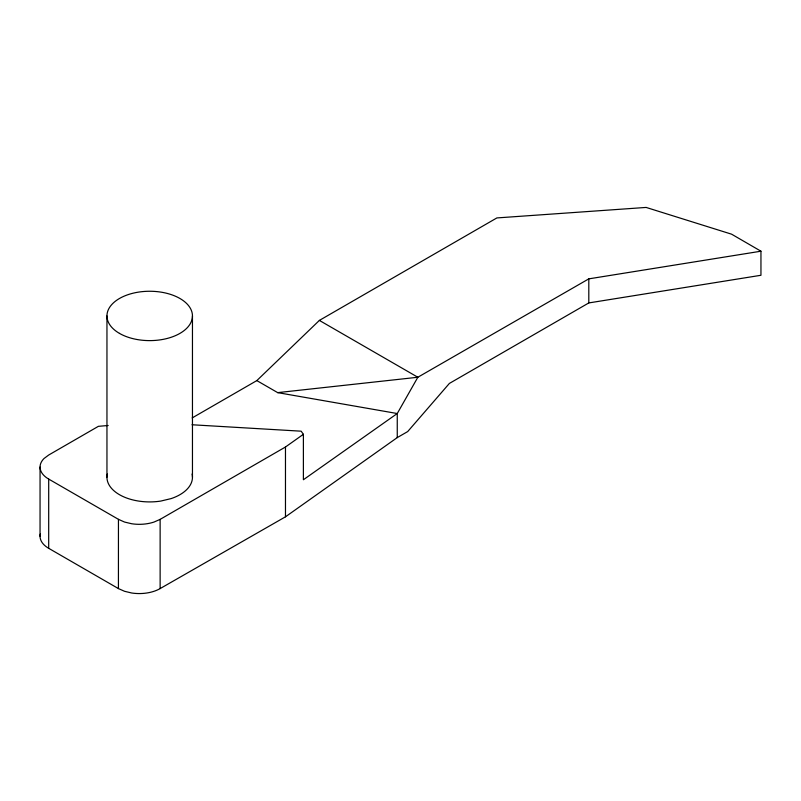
<?xml version="1.0" encoding="UTF-8"?>
<svg xmlns="http://www.w3.org/2000/svg" width="801" height="801" viewBox="0 0 801 801"><rect width="100%" height="100%" fill="white"/><g stroke="black" fill="none" stroke-linecap="round" stroke-linejoin="round"><path stroke-width="1.2" d="M40.05 536.28L40.06 467.043M192.16 417.932L256.831 380.595L319.379 320.41L496.87 217.932L646.117 207.429L731.593 234.182L760.95 251.204L760.95 275.274L588.805 302.928L449.381 383.429L407.689 431.579L397.256 437.596L285.476 516.815L160.13 588.585A29.487 17.021 0 0 1 131.644 592.99L124.535 591.288L118.428 588.585L48.691 548.315L48.701 479.078A29.487 17.021 0 0 1 44.015 458.522L48.691 455.028L98.383 426.332L108.175 425.491M118.428 588.585L118.448 519.338L48.701 479.078M118.448 519.338L124.556 522.052L131.664 523.744A29.487 17.021 0 0 0 154.032 522.052L160.13 519.368L285.476 446.998L303.389 434.302L301.166 431.188L192.02 424.76M760.95 251.204L588.805 278.858L417.842 377.251L277.677 392.63L256.831 380.595M277.677 392.63L397.256 413.526L417.842 377.251L319.379 320.41M588.805 278.858L588.805 302.928M397.256 437.596L397.256 413.526L303.389 479.749L303.389 434.302M285.476 446.998L285.476 516.815M192.46 315.934L192.46 477.236M160.13 519.368L160.13 588.585M106.954 315.934L106.954 477.236M192.09 474.012A42.753 24.681 0 0 1 171.084 498.612L160.771 501.076A42.753 24.681 0 0 1 107.314 474.012M48.691 548.315A29.487 17.021 0 0 1 40.3 534.057M119.469 333.386A42.753 24.681 0 0 0 190.998 322.322A42.753 24.681 0 0 0 138.643 292.095A42.753 24.681 0 0 0 119.469 333.386"/></g></svg>
